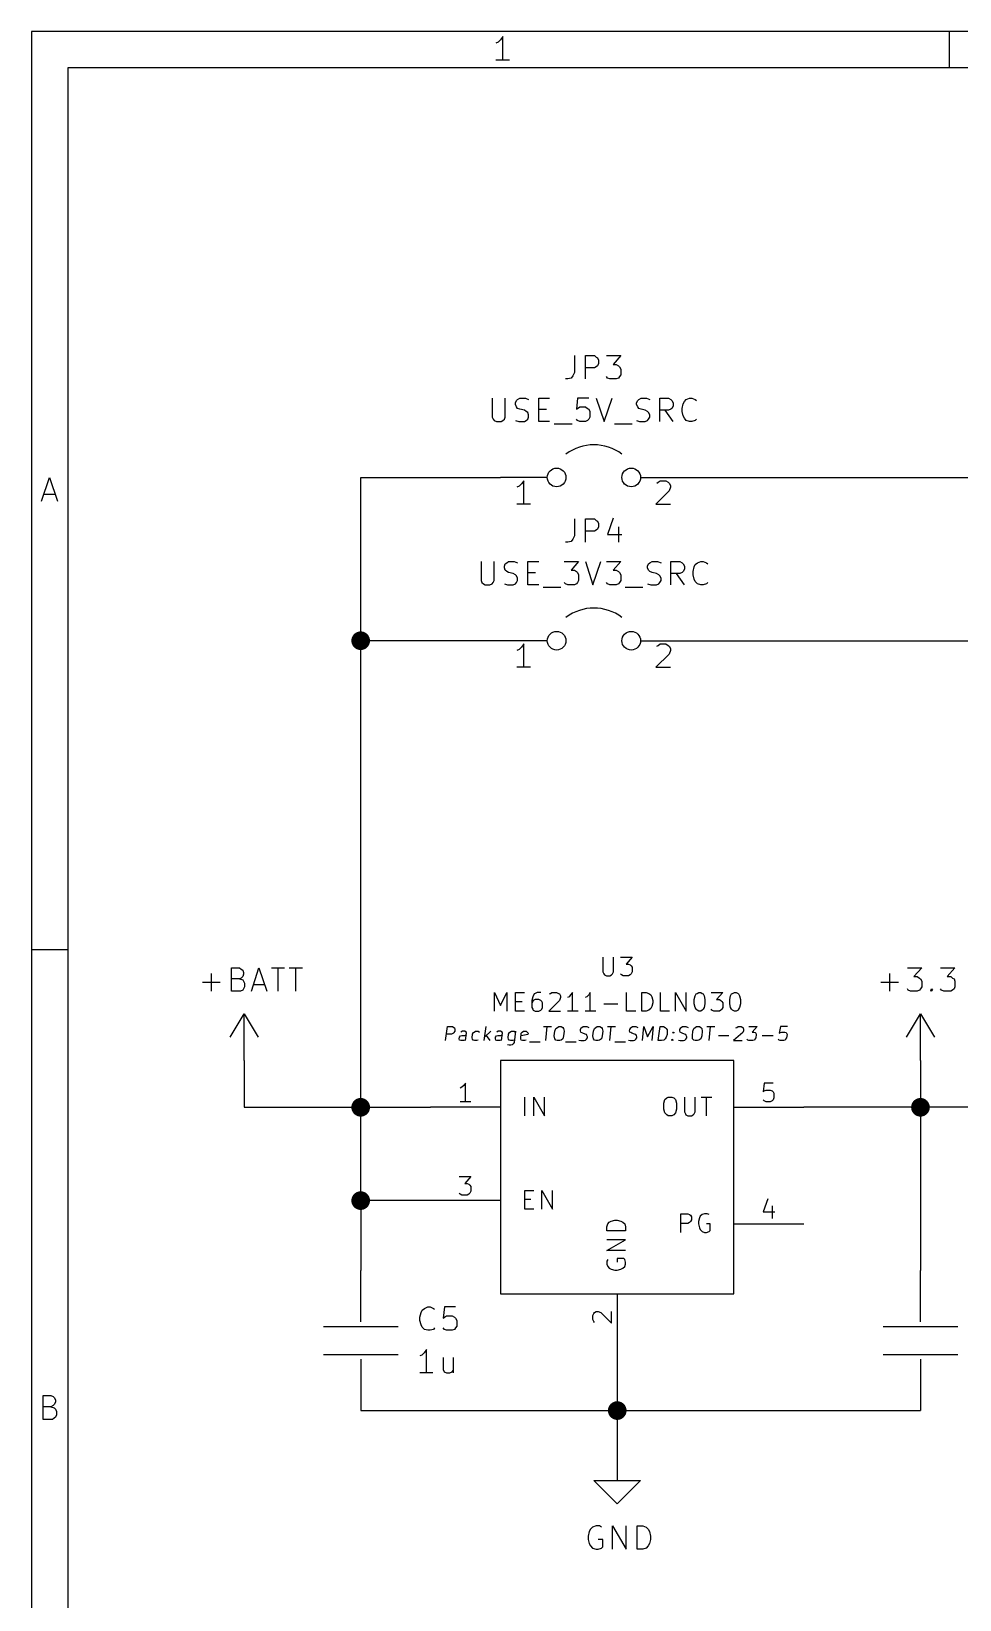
# Model space of a CAD drawing. Extents: x 10 to 287, y -200 to -10.
# Drawn here: x 10 to 60.6, y -95.4 to -10 of the extents above; entities that cross this region are included whole.
import ezdxf

# ---------------------------------------------------------------- set-up
doc = ezdxf.new("R2010")
doc.units = 0
doc.header["$MEASUREMENT"] = 0
for name, color, linetype in [('CYAN2', 4, 'CONTINUOUS'), ('GREEN2', 3, 'CONTINUOUS'), ('LYELLOW', 51, 'CONTINUOUS'), ('MAGENTA2', 6, 'CONTINUOUS'), ('RED2', 1, 'CONTINUOUS')]:
    doc.layers.add(name, color=color, linetype=linetype)

msp = doc.modelspace()

# ---------------------------------------------------------------- linework, layer by layer
at = {"layer": 'CYAN2', "linetype": 'CONTINUOUS'}
for p, q in [((39.5732, -27.6606), (39.5732, -28.575)), ((40.1828, -28.9306), (40.1828, -27.6606)), ((40.1828, -27.6606), (40.6654, -27.6606)), ((40.6654, -27.6606), (40.767, -27.7368)), ((40.767, -27.7368), (40.8432, -27.7876)), ((40.8432, -27.7876), (40.894, -27.9146)), ((40.894, -28.0924), (40.8432, -28.2194)), ((40.894, -27.9146), (40.894, -28.0924)), ((41.3258, -27.6606), (42.1132, -27.6606)), ((42.1132, -27.6606), (41.6814, -28.1432)), ((41.6814, -28.1432), (41.8592, -28.1432)), ((41.8592, -28.1432), (41.9862, -28.2194)), ((39.2176, -28.9306), (39.0906, -28.9306)), ((39.3954, -28.8798), (39.2176, -28.9306)), ((39.497, -28.7528), (39.3954, -28.8798)), ((39.5732, -28.575), (39.497, -28.7528)), ((40.6654, -28.321), (40.1828, -28.321)), ((40.767, -28.2702), (40.6654, -28.321)), ((40.8432, -28.2194), (40.767, -28.2702)), ((41.3766, -28.8798), (41.3258, -28.8036)), ((41.5036, -28.9306), (41.3766, -28.8798)), ((41.8592, -28.9306), (41.5036, -28.9306)), ((41.9862, -28.8798), (41.8592, -28.9306)), ((41.9862, -28.2194), (42.037, -28.2702)), ((42.037, -28.8036), (41.9862, -28.8798)), ((42.037, -28.2702), (42.1132, -28.3972)), ((42.1132, -28.702), (42.037, -28.8036)), ((42.1132, -28.3972), (42.1132, -28.702)), ((35.1028, -29.972), (35.1028, -31.0134)), ((35.814, -31.0134), (35.814, -29.972)), ((36.3728, -30.226), (36.4236, -30.099)), ((36.3728, -30.3276), (36.3728, -30.226)), ((36.4236, -30.4546), (36.3728, -30.3276)), ((36.4236, -30.099), (36.4744, -30.0482)), ((36.4744, -30.5308), (36.4236, -30.4546)), ((36.4744, -30.0482), (36.6014, -29.972)), ((36.6014, -30.5816), (36.4744, -30.5308)), ((36.6014, -29.972), (36.9062, -29.972)), ((36.8554, -30.6324), (36.6014, -30.5816)), ((36.957, -30.7086), (36.8554, -30.6324)), ((36.9062, -29.972), (37.084, -30.0482)), ((37.0332, -30.7594), (36.957, -30.7086)), ((37.6428, -31.242), (37.6428, -29.972)), ((37.6428, -29.972), (38.227, -29.972)), ((37.6428, -30.5816), (38.0492, -30.5816)), ((39.751, -29.972), (39.7002, -30.5816)), ((39.7002, -30.5816), (39.751, -30.5308)), ((40.3606, -29.972), (39.751, -29.972)), ((39.751, -30.5308), (39.878, -30.4546)), ((39.878, -30.4546), (40.1828, -30.4546)), ((40.1828, -30.4546), (40.2844, -30.5308)), ((40.2844, -30.5308), (40.3606, -30.5816)), ((40.3606, -30.5816), (40.4114, -30.7086)), ((40.4114, -30.7086), (40.4114, -31.0134)), ((40.767, -29.972), (41.1988, -31.242)), ((41.1988, -31.242), (41.6306, -29.972)), ((42.9514, -30.226), (43.0276, -30.099)), ((42.9514, -30.3276), (42.9514, -30.226)), ((43.0276, -30.4546), (42.9514, -30.3276)), ((43.0276, -30.099), (43.0784, -30.0482)), ((43.0784, -30.5308), (43.0276, -30.4546)), ((43.0784, -30.0482), (43.2054, -29.972)), ((43.2054, -30.5816), (43.0784, -30.5308)), ((43.2054, -29.972), (43.5102, -29.972)), ((43.434, -30.6324), (43.2054, -30.5816)), ((43.561, -30.7086), (43.434, -30.6324)), ((43.5102, -29.972), (43.688, -30.0482)), ((43.6118, -30.7594), (43.561, -30.7086)), ((44.2214, -31.242), (44.2214, -29.972)), ((44.2214, -29.972), (44.704, -29.972)), ((44.704, -30.6324), (44.2214, -30.6324)), ((44.958, -31.242), (44.5262, -30.6324)), ((44.704, -29.972), (44.831, -30.0482)), ((44.831, -30.5816), (44.704, -30.6324)), ((44.831, -30.0482), (44.8818, -30.099)), ((44.8818, -30.5308), (44.831, -30.5816)), ((44.8818, -30.099), (44.958, -30.226)), ((44.958, -30.4038), (44.8818, -30.5308)), ((44.958, -30.226), (44.958, -30.4038)), ((45.4406, -30.5308), (45.4914, -30.2768)), ((45.4406, -30.7086), (45.4406, -30.5308)), ((45.4914, -30.9372), (45.4406, -30.7086)), ((45.4914, -30.2768), (45.5676, -30.1498)), ((45.5676, -30.1498), (45.6692, -30.0482)), ((45.6692, -30.0482), (45.847, -29.972)), ((45.847, -29.972), (45.974, -29.972)), ((45.974, -29.972), (46.1518, -30.0482)), ((46.1518, -30.0482), (46.228, -30.099)), ((35.1028, -31.0134), (35.1536, -31.115)), ((35.1536, -31.115), (35.2044, -31.1912)), ((35.2044, -31.1912), (35.3314, -31.242)), ((35.3314, -31.242), (35.5854, -31.242)), ((35.5854, -31.242), (35.687, -31.1912)), ((35.687, -31.1912), (35.7632, -31.115)), ((35.7632, -31.115), (35.814, -31.0134)), ((36.3728, -31.1912), (36.5506, -31.242)), ((36.5506, -31.242), (36.8554, -31.242)), ((36.8554, -31.242), (36.957, -31.1912)), ((36.957, -31.1912), (37.0332, -31.115)), ((37.084, -30.8864), (37.0332, -30.7594)), ((37.0332, -31.115), (37.084, -31.0134)), ((37.084, -31.0134), (37.084, -30.8864)), ((38.227, -31.242), (37.6428, -31.242)), ((38.481, -31.369), (39.4462, -31.369)), ((39.751, -31.1912), (39.7002, -31.115)), ((39.878, -31.242), (39.751, -31.1912)), ((40.1828, -31.242), (39.878, -31.242)), ((40.2844, -31.1912), (40.1828, -31.242)), ((40.3606, -31.115), (40.2844, -31.1912)), ((40.4114, -31.0134), (40.3606, -31.115)), ((41.7576, -31.369), (42.7228, -31.369)), ((42.9514, -31.1912), (43.1292, -31.242)), ((43.1292, -31.242), (43.434, -31.242)), ((43.434, -31.242), (43.561, -31.1912)), ((43.561, -31.1912), (43.6118, -31.115)), ((43.688, -30.8864), (43.6118, -30.7594)), ((43.6118, -31.115), (43.688, -31.0134)), ((43.688, -31.0134), (43.688, -30.8864)), ((45.5676, -31.0642), (45.4914, -30.9372)), ((45.6692, -31.1912), (45.5676, -31.0642)), ((45.847, -31.242), (45.6692, -31.1912)), ((45.974, -31.242), (45.847, -31.242)), ((46.1518, -31.1912), (45.974, -31.242)), ((46.228, -31.115), (46.1518, -31.1912)), ((39.5732, -36.5506), (39.5732, -37.465)), ((40.1828, -37.8206), (40.1828, -36.5506)), ((40.1828, -36.5506), (40.6654, -36.5506)), ((40.6654, -36.5506), (40.767, -36.6268)), ((40.767, -36.6268), (40.8432, -36.6776)), ((40.8432, -36.6776), (40.894, -36.8046)), ((41.6814, -36.4998), (41.3766, -37.3888)), ((39.5732, -37.465), (39.497, -37.6428)), ((40.6654, -37.211), (40.1828, -37.211)), ((40.767, -37.1602), (40.6654, -37.211)), ((40.8432, -37.1094), (40.767, -37.1602)), ((40.894, -36.9824), (40.8432, -37.1094)), ((40.894, -36.8046), (40.894, -36.9824)), ((41.3766, -37.3888), (42.164, -37.3888)), ((41.9862, -36.9824), (41.9862, -37.8206)), ((39.2176, -37.8206), (39.0906, -37.8206)), ((39.3954, -37.7698), (39.2176, -37.8206)), ((39.497, -37.6428), (39.3954, -37.7698)), ((34.4932, -38.862), (34.4932, -39.9034)), ((35.2044, -39.9034), (35.2044, -38.862)), ((35.7632, -39.116), (35.814, -38.989)), ((35.7632, -39.2176), (35.7632, -39.116)), ((35.814, -39.3446), (35.7632, -39.2176)), ((35.814, -38.989), (35.8902, -38.9382)), ((35.8902, -38.9382), (35.9918, -38.862)), ((35.9918, -38.862), (36.2966, -38.862)), ((36.2966, -38.862), (36.4744, -38.9382)), ((37.0332, -40.132), (37.0332, -38.862)), ((37.0332, -38.862), (37.6428, -38.862)), ((39.0144, -38.862), (39.8018, -38.862)), ((39.8018, -38.862), (39.3954, -39.3446)), ((40.1828, -38.862), (40.5892, -40.132)), ((40.5892, -40.132), (41.021, -38.862)), ((41.3258, -38.862), (42.1132, -38.862)), ((42.1132, -38.862), (41.6814, -39.3446)), ((43.561, -39.116), (43.6118, -38.989)), ((43.561, -39.2176), (43.561, -39.116)), ((43.6118, -39.3446), (43.561, -39.2176)), ((43.6118, -38.989), (43.688, -38.9382)), ((43.688, -38.9382), (43.815, -38.862)), ((43.815, -38.862), (44.0944, -38.862)), ((44.0944, -38.862), (44.2976, -38.9382)), ((44.831, -40.132), (44.831, -38.862)), ((44.831, -38.862), (45.3136, -38.862)), ((45.3136, -38.862), (45.4406, -38.9382)), ((45.4406, -38.9382), (45.4914, -38.989)), ((45.4914, -38.989), (45.5676, -39.116)), ((45.5676, -39.116), (45.5676, -39.2938)), ((46.0502, -39.4208), (46.101, -39.1668)), ((46.101, -39.1668), (46.1518, -39.0398)), ((46.1518, -39.0398), (46.2788, -38.9382)), ((46.2788, -38.9382), (46.4566, -38.862)), ((46.4566, -38.862), (46.5836, -38.862)), ((46.5836, -38.862), (46.7614, -38.9382)), ((46.7614, -38.9382), (46.8376, -38.989)), ((34.4932, -39.9034), (34.544, -40.005)), ((34.544, -40.005), (34.6202, -40.0812)), ((34.6202, -40.0812), (34.7218, -40.132)), ((34.9758, -40.132), (35.1028, -40.0812)), ((35.1028, -40.0812), (35.1536, -40.005)), ((35.1536, -40.005), (35.2044, -39.9034)), ((35.7632, -40.0812), (35.941, -40.132)), ((35.8902, -39.4208), (35.814, -39.3446)), ((35.9918, -39.4716), (35.8902, -39.4208)), ((36.2458, -39.5224), (35.9918, -39.4716)), ((36.3728, -39.5986), (36.2458, -39.5224)), ((36.2458, -40.132), (36.3728, -40.0812)), ((36.4236, -39.6494), (36.3728, -39.5986)), ((36.3728, -40.0812), (36.4236, -40.005)), ((36.4744, -39.7764), (36.4236, -39.6494)), ((36.4236, -40.005), (36.4744, -39.9034)), ((36.4744, -39.9034), (36.4744, -39.7764)), ((37.0332, -39.4716), (37.465, -39.4716)), ((39.0906, -40.0812), (39.0144, -40.005)), ((39.2176, -40.132), (39.0906, -40.0812)), ((39.3954, -39.3446), (39.5732, -39.3446)), ((39.5732, -39.3446), (39.7002, -39.4208)), ((39.7002, -40.0812), (39.5732, -40.132)), ((39.7002, -39.4208), (39.751, -39.4716)), ((39.751, -40.005), (39.7002, -40.0812)), ((39.751, -39.4716), (39.8018, -39.5986)), ((39.8018, -39.9034), (39.751, -40.005)), ((39.8018, -39.5986), (39.8018, -39.9034)), ((41.3766, -40.0812), (41.3258, -40.005)), ((41.5036, -40.132), (41.3766, -40.0812)), ((41.6814, -39.3446), (41.8592, -39.3446)), ((41.8592, -39.3446), (41.9862, -39.4208)), ((41.9862, -40.0812), (41.8592, -40.132)), ((41.9862, -39.4208), (42.037, -39.4716)), ((42.037, -40.005), (41.9862, -40.0812)), ((42.037, -39.4716), (42.1132, -39.5986)), ((42.1132, -39.9034), (42.037, -40.005)), ((42.1132, -39.5986), (42.1132, -39.9034)), ((43.561, -40.0812), (43.7388, -40.132)), ((43.688, -39.4208), (43.6118, -39.3446)), ((43.815, -39.4716), (43.688, -39.4208)), ((44.0436, -39.5224), (43.815, -39.4716)), ((44.1706, -39.5986), (44.0436, -39.5224)), ((44.0436, -40.132), (44.1706, -40.0812)), ((44.2214, -39.6494), (44.1706, -39.5986)), ((44.1706, -40.0812), (44.2214, -40.005)), ((44.2976, -39.7764), (44.2214, -39.6494)), ((44.2214, -40.005), (44.2976, -39.9034)), ((44.2976, -39.9034), (44.2976, -39.7764)), ((45.3136, -39.5224), (44.831, -39.5224)), ((45.5676, -40.132), (45.1358, -39.5224)), ((45.4406, -39.4716), (45.3136, -39.5224)), ((45.4914, -39.4208), (45.4406, -39.4716)), ((45.5676, -39.2938), (45.4914, -39.4208)), ((46.0502, -39.5986), (46.0502, -39.4208)), ((46.101, -39.8272), (46.0502, -39.5986)), ((46.1518, -39.9542), (46.101, -39.8272)), ((46.2788, -40.0812), (46.1518, -39.9542)), ((46.4566, -40.132), (46.2788, -40.0812)), ((46.7614, -40.0812), (46.5836, -40.132)), ((46.8376, -40.005), (46.7614, -40.0812)), ((34.7218, -40.132), (34.9758, -40.132)), ((35.941, -40.132), (36.2458, -40.132)), ((37.6428, -40.132), (37.0332, -40.132)), ((37.8714, -40.259), (38.8366, -40.259)), ((39.5732, -40.132), (39.2176, -40.132)), ((41.8592, -40.132), (41.5036, -40.132)), ((42.3418, -40.259), (43.307, -40.259)), ((43.7388, -40.132), (44.0436, -40.132)), ((46.5836, -40.132), (46.4566, -40.132)), ((41.1226, -60.4012), (41.1226, -61.214)), ((41.7068, -61.214), (41.7068, -60.4012)), ((42.0878, -60.4012), (42.7228, -60.4012)), ((42.7228, -60.4012), (42.3926, -60.7822)), ((19.812, -62.2554), (19.812, -61.2902)), ((20.9042, -62.2554), (20.9042, -60.9854)), ((20.9042, -60.9854), (21.336, -60.9854)), ((21.336, -60.9854), (21.4376, -61.0616)), ((21.4376, -61.0616), (21.5138, -61.1124)), ((21.5138, -61.468), (21.4376, -61.5442)), ((21.5138, -61.1124), (21.5646, -61.2394)), ((21.5646, -61.341), (21.5138, -61.468)), ((21.5646, -61.2394), (21.5646, -61.341)), ((21.9964, -62.2554), (22.4028, -60.9854)), ((22.4028, -60.9854), (22.8346, -62.2554)), ((23.0886, -60.9854), (23.7998, -60.9854)), ((23.4442, -62.2554), (23.4442, -60.9854)), ((24.0538, -60.9854), (24.765, -60.9854)), ((24.4094, -62.2554), (24.4094, -60.9854)), ((41.1226, -61.214), (41.1734, -61.3156)), ((41.1734, -61.3156), (41.2242, -61.3664)), ((41.2242, -61.3664), (41.3258, -61.4172)), ((41.3258, -61.4172), (41.5036, -61.4172)), ((41.5036, -61.4172), (41.6052, -61.3664)), ((41.6052, -61.3664), (41.656, -61.3156)), ((41.656, -61.3156), (41.7068, -61.214)), ((42.1386, -61.3664), (42.0878, -61.3156)), ((42.2402, -61.4172), (42.1386, -61.3664)), ((42.5196, -61.4172), (42.2402, -61.4172)), ((42.3926, -60.7822), (42.5196, -60.7822)), ((42.5196, -60.7822), (42.6212, -60.833)), ((42.6212, -61.3664), (42.5196, -61.4172)), ((42.6212, -60.833), (42.672, -60.8838)), ((42.672, -61.3156), (42.6212, -61.3664)), ((42.672, -60.8838), (42.7228, -60.96)), ((42.7228, -61.214), (42.672, -61.3156)), ((42.7228, -60.96), (42.7228, -61.214)), ((56.7436, -62.2554), (56.7436, -61.2902)), ((57.7088, -60.9854), (58.4962, -60.9854)), ((58.4962, -60.9854), (58.0644, -61.468)), ((58.0644, -61.468), (58.2422, -61.468)), ((58.2422, -61.468), (58.3692, -61.5442)), ((59.5122, -60.9854), (60.2996, -60.9854)), ((60.2996, -60.9854), (59.8678, -61.468)), ((59.8678, -61.468), (60.071, -61.468)), ((60.071, -61.468), (60.1726, -61.5442)), ((19.3294, -61.7728), (20.2946, -61.7728)), ((21.336, -61.595), (20.9042, -61.595)), ((21.3868, -62.2554), (20.9042, -62.2554)), ((21.4376, -61.5442), (21.336, -61.595)), ((21.336, -61.595), (21.5138, -61.6458)), ((21.5138, -62.2046), (21.3868, -62.2554)), ((21.5138, -61.6458), (21.5646, -61.722)), ((21.5646, -62.1284), (21.5138, -62.2046)), ((21.5646, -61.722), (21.6154, -61.8236)), ((21.6154, -62.0268), (21.5646, -62.1284)), ((21.6154, -61.8236), (21.6154, -62.0268)), ((22.098, -61.8998), (22.7076, -61.8998)), ((56.261, -61.7728), (57.2262, -61.7728)), ((57.7596, -62.2046), (57.7088, -62.1284)), ((57.8866, -62.2554), (57.7596, -62.2046)), ((58.2422, -62.2554), (57.8866, -62.2554)), ((58.3692, -62.2046), (58.2422, -62.2554)), ((58.3692, -61.5442), (58.42, -61.595)), ((58.42, -62.1284), (58.3692, -62.2046)), ((58.42, -61.595), (58.4962, -61.722)), ((58.4962, -62.0268), (58.42, -62.1284)), ((58.4962, -61.722), (58.4962, -62.0268)), ((58.9788, -62.2046), (59.0296, -62.1284)), ((59.0296, -62.2554), (58.9788, -62.2046)), ((59.0296, -62.1284), (59.0804, -62.2046)), ((59.0296, -62.1284), (59.0296, -62.2554)), ((59.0804, -62.2046), (59.0296, -62.2554)), ((59.563, -62.2046), (59.5122, -62.1284)), ((59.69, -62.2554), (59.563, -62.2046)), ((60.071, -62.2554), (59.69, -62.2554)), ((60.1726, -62.2046), (60.071, -62.2554)), ((60.1726, -61.5442), (60.2488, -61.595)), ((60.2488, -62.1284), (60.1726, -62.2046)), ((60.2488, -61.595), (60.2996, -61.722)), ((60.2996, -62.0268), (60.2488, -62.1284)), ((60.2996, -61.722), (60.2996, -62.0268)), ((35.2298, -63.3476), (35.2298, -62.3316)), ((35.2298, -62.3316), (35.56, -63.0428)), ((35.56, -63.0428), (35.8902, -62.3316)), ((35.8902, -62.3316), (35.8902, -63.3476)), ((36.3728, -63.3476), (36.3728, -62.3316)), ((36.3728, -62.3316), (36.8554, -62.3316)), ((36.3728, -62.8142), (36.7284, -62.8142)), ((37.3126, -62.5602), (37.2618, -62.7634)), ((37.2618, -62.7634), (37.2618, -63.1444)), ((37.3126, -62.8142), (37.2618, -62.8904)), ((37.2618, -63.1444), (37.3126, -63.246)), ((37.3888, -62.4078), (37.3126, -62.5602)), ((37.338, -62.7634), (37.3126, -62.8142)), ((37.4396, -62.7126), (37.338, -62.7634)), ((37.4396, -62.3824), (37.3888, -62.4078)), ((37.5412, -62.3316), (37.4396, -62.3824)), ((37.6428, -62.7126), (37.4396, -62.7126)), ((37.7444, -62.3316), (37.5412, -62.3316)), ((37.7444, -62.7634), (37.6428, -62.7126)), ((37.7952, -62.8142), (37.7444, -62.7634)), ((37.846, -62.8904), (37.7952, -62.8142)), ((37.7952, -63.246), (37.846, -63.1444)), ((37.846, -63.1444), (37.846, -62.8904)), ((38.7604, -62.7634), (38.1762, -63.3476)), ((38.227, -62.4078), (38.2778, -62.3824)), ((38.2778, -62.3824), (38.354, -62.3316)), ((38.354, -62.3316), (38.608, -62.3316)), ((38.608, -62.3316), (38.7096, -62.3824)), ((38.7096, -62.3824), (38.7604, -62.4078)), ((38.7604, -62.4078), (38.8112, -62.5094)), ((38.8112, -62.611), (38.7604, -62.7634)), ((38.8112, -62.5094), (38.8112, -62.611)), ((39.2938, -62.5602), (39.1922, -62.611)), ((39.37, -62.4586), (39.2938, -62.5602)), ((39.4716, -62.3316), (39.37, -62.4586)), ((39.4716, -63.3476), (39.4716, -62.3316)), ((40.259, -62.5602), (40.1574, -62.611)), ((40.3606, -62.4586), (40.259, -62.5602)), ((40.4368, -62.3316), (40.3606, -62.4586)), ((40.4368, -63.3476), (40.4368, -62.3316)), ((41.1734, -62.9412), (41.9354, -62.9412)), ((42.418, -63.3476), (42.418, -62.3316)), ((43.2562, -63.3476), (43.2562, -62.3316)), ((43.2562, -62.3316), (43.4848, -62.3316)), ((43.4848, -62.3316), (43.6372, -62.3824)), ((43.6372, -62.3824), (43.7388, -62.4586)), ((43.7388, -62.4586), (43.7896, -62.5602)), ((43.7896, -63.0936), (43.7388, -63.1952)), ((43.7896, -62.5602), (43.8404, -62.7634)), ((43.8404, -62.8904), (43.7896, -63.0936)), ((43.8404, -62.7634), (43.8404, -62.8904)), ((44.2722, -63.3476), (44.2722, -62.3316)), ((45.085, -63.3476), (45.085, -62.3316)), ((45.085, -62.3316), (45.6692, -63.3476)), ((45.6692, -63.3476), (45.6692, -62.3316)), ((46.101, -62.7126), (46.1518, -62.5094)), ((46.101, -62.9412), (46.101, -62.7126)), ((46.1518, -63.1444), (46.101, -62.9412)), ((46.1518, -62.5094), (46.2026, -62.4078)), ((46.2026, -63.246), (46.1518, -63.1444)), ((46.2026, -62.4078), (46.2534, -62.3824)), ((46.2534, -62.3824), (46.355, -62.3316)), ((46.355, -62.3316), (46.4566, -62.3316)), ((46.4566, -62.3316), (46.5328, -62.3824)), ((46.5328, -62.3824), (46.5836, -62.4078)), ((46.5836, -62.4078), (46.6344, -62.5094)), ((46.6344, -63.1444), (46.5836, -63.246)), ((46.6344, -62.5094), (46.6852, -62.7126)), ((46.6852, -62.9412), (46.6344, -63.1444)), ((46.6852, -62.7126), (46.6852, -62.9412)), ((47.0154, -62.3316), (47.6504, -62.3316)), ((47.6504, -62.3316), (47.3202, -62.7126)), ((47.3202, -62.7126), (47.4726, -62.7126)), ((47.4726, -62.7126), (47.5488, -62.7634)), ((47.5488, -62.7634), (47.5996, -62.8142)), ((47.5996, -62.8142), (47.6504, -62.8904)), ((47.6504, -63.1444), (47.5996, -63.246)), ((47.6504, -62.8904), (47.6504, -63.1444)), ((48.0314, -62.7126), (48.0822, -62.5094)), ((48.0314, -62.9412), (48.0314, -62.7126)), ((48.0822, -63.1444), (48.0314, -62.9412)), ((48.0822, -62.5094), (48.133, -62.4078)), ((48.133, -63.246), (48.0822, -63.1444)), ((48.133, -62.4078), (48.1838, -62.3824)), ((48.1838, -62.3824), (48.2854, -62.3316)), ((48.2854, -62.3316), (48.387, -62.3316)), ((48.387, -62.3316), (48.4886, -62.3824)), ((48.4886, -62.3824), (48.514, -62.4078)), ((48.514, -62.4078), (48.5648, -62.5094)), ((48.5648, -63.1444), (48.514, -63.246)), ((48.5648, -62.5094), (48.6156, -62.7126)), ((48.6156, -62.9412), (48.5648, -63.1444)), ((48.6156, -62.7126), (48.6156, -62.9412)), ((36.8554, -63.3476), (36.3728, -63.3476)), ((37.3126, -63.246), (37.338, -63.2968)), ((37.338, -63.2968), (37.4396, -63.3476)), ((37.4396, -63.3476), (37.6428, -63.3476)), ((37.6428, -63.3476), (37.7444, -63.2968)), ((37.7444, -63.2968), (37.7952, -63.246)), ((38.1762, -63.3476), (38.8112, -63.3476)), ((39.7764, -63.3476), (39.1922, -63.3476)), ((40.7416, -63.3476), (40.1574, -63.3476)), ((42.926, -63.3476), (42.418, -63.3476)), ((43.4848, -63.3476), (43.2562, -63.3476)), ((43.6372, -63.2968), (43.4848, -63.3476)), ((43.7388, -63.1952), (43.6372, -63.2968)), ((44.7548, -63.3476), (44.2722, -63.3476)), ((46.2534, -63.2968), (46.2026, -63.246)), ((46.355, -63.3476), (46.2534, -63.2968)), ((46.4566, -63.3476), (46.355, -63.3476)), ((46.5328, -63.2968), (46.4566, -63.3476)), ((46.5836, -63.246), (46.5328, -63.2968)), ((47.0662, -63.2968), (47.0154, -63.246)), ((47.1678, -63.3476), (47.0662, -63.2968)), ((47.4726, -63.3476), (47.1678, -63.3476)), ((47.5488, -63.2968), (47.4726, -63.3476)), ((47.5996, -63.246), (47.5488, -63.2968)), ((48.1838, -63.2968), (48.133, -63.246)), ((48.2854, -63.3476), (48.1838, -63.2968)), ((48.387, -63.3476), (48.2854, -63.3476)), ((48.4886, -63.2968), (48.387, -63.3476)), ((48.514, -63.246), (48.4886, -63.2968)), ((36.8808, -69.0372), (36.8808, -68.0212)), ((37.3634, -69.0372), (37.3634, -68.0212)), ((37.3634, -68.0212), (37.9476, -69.0372)), ((37.9476, -69.0372), (37.9476, -68.0212)), ((44.45, -68.3514), (44.5008, -68.1482)), ((44.5008, -68.1482), (44.6024, -68.072)), ((44.6024, -68.072), (44.6786, -68.0212)), ((44.6786, -68.0212), (44.8818, -68.0212)), ((44.8818, -68.0212), (44.9834, -68.072)), ((44.9834, -68.072), (45.085, -68.1482)), ((45.085, -68.1482), (45.1358, -68.3514)), ((45.5676, -68.0212), (45.5676, -68.834)), ((46.1518, -68.834), (46.1518, -68.0212)), ((46.482, -68.0212), (47.0662, -68.0212)), ((46.7614, -69.0372), (46.7614, -68.0212)), ((44.45, -68.6816), (44.45, -68.3514)), ((44.5008, -68.8848), (44.45, -68.6816)), ((44.6024, -68.9864), (44.5008, -68.8848)), ((44.6786, -69.0372), (44.6024, -68.9864)), ((44.8818, -69.0372), (44.6786, -69.0372)), ((44.9834, -68.9864), (44.8818, -69.0372)), ((45.085, -68.8848), (44.9834, -68.9864)), ((45.1358, -68.6816), (45.085, -68.8848)), ((45.1358, -68.3514), (45.1358, -68.6816)), ((45.5676, -68.834), (45.6184, -68.9356)), ((45.6184, -68.9356), (45.6438, -68.9864)), ((45.6438, -68.9864), (45.7454, -69.0372)), ((45.7454, -69.0372), (45.9486, -69.0372)), ((45.9486, -69.0372), (46.0502, -68.9864)), ((46.0502, -68.9864), (46.101, -68.9356)), ((46.101, -68.9356), (46.1518, -68.834)), ((36.8808, -74.1172), (36.8808, -73.1012)), ((36.8808, -73.1012), (37.3634, -73.1012)), ((37.7952, -74.1172), (37.7952, -73.1012)), ((37.7952, -73.1012), (38.3794, -74.1172)), ((38.3794, -74.1172), (38.3794, -73.1012)), ((36.8808, -73.5838), (37.211, -73.5838)), ((37.3634, -74.1172), (36.8808, -74.1172)), ((41.3512, -75.0824), (41.402, -74.93)), ((41.3512, -75.311), (41.3512, -75.0824)), ((41.402, -74.93), (41.4782, -74.8284)), ((41.4782, -74.8284), (41.5798, -74.7776)), ((41.5798, -74.7776), (41.783, -74.7268)), ((41.783, -74.7268), (41.91, -74.7268)), ((41.91, -74.7268), (42.1132, -74.7776)), ((42.1132, -74.7776), (42.2148, -74.8284)), ((42.2148, -74.8284), (42.3164, -74.93)), ((42.3164, -74.93), (42.3672, -75.0824)), ((42.3672, -75.0824), (42.3672, -75.311)), ((45.3644, -75.3872), (45.3644, -74.3712)), ((45.3644, -74.3712), (45.7454, -74.3712)), ((45.7454, -74.9046), (45.3644, -74.9046)), ((45.7454, -74.3712), (45.847, -74.422)), ((45.847, -74.8538), (45.7454, -74.9046)), ((45.847, -74.422), (45.8978, -74.4474)), ((45.8978, -74.803), (45.847, -74.8538)), ((45.8978, -74.4474), (45.9486, -74.549)), ((45.9486, -74.7014), (45.8978, -74.803)), ((45.9486, -74.549), (45.9486, -74.7014)), ((46.3804, -74.5998), (46.3296, -74.803)), ((46.3296, -74.803), (46.3296, -74.93)), ((46.3296, -74.93), (46.3804, -75.1332)), ((46.4312, -74.4982), (46.3804, -74.5998)), ((46.5328, -74.422), (46.4312, -74.4982)), ((46.6598, -74.3712), (46.5328, -74.422)), ((46.8122, -74.3712), (46.6598, -74.3712)), ((46.9646, -74.93), (46.7614, -74.93)), ((46.9138, -74.422), (46.8122, -74.3712)), ((46.9646, -75.2856), (46.9646, -74.93)), ((42.3672, -75.311), (41.3512, -75.311)), ((41.3512, -76.3778), (42.3672, -75.7936)), ((42.3672, -75.7936), (41.3512, -75.7936)), ((46.3804, -75.1332), (46.4312, -75.2348)), ((46.4312, -75.2348), (46.5328, -75.3364)), ((46.5328, -75.3364), (46.6598, -75.3872)), ((46.6598, -75.3872), (46.7614, -75.3872)), ((46.7614, -75.3872), (46.9138, -75.3364)), ((46.9138, -75.3364), (46.9646, -75.2856)), ((42.3672, -76.3778), (41.3512, -76.3778)), ((42.2656, -76.8096), (41.91, -76.8096)), ((41.91, -76.8096), (41.91, -77.0128)), ((42.3164, -76.8604), (42.2656, -76.8096)), ((41.402, -76.8604), (41.3512, -76.962)), ((41.3512, -76.962), (41.3512, -77.1144)), ((41.3512, -77.1144), (41.402, -77.2414)), ((41.402, -77.2414), (41.4782, -77.343)), ((41.4782, -77.343), (41.5798, -77.3938)), ((41.5798, -77.3938), (41.783, -77.4446)), ((41.783, -77.4446), (41.91, -77.4446)), ((41.91, -77.4446), (42.1132, -77.3938)), ((42.1132, -77.3938), (42.2148, -77.343)), ((42.2148, -77.343), (42.3164, -77.2414)), ((42.3672, -77.0128), (42.3164, -76.8604)), ((42.3164, -77.2414), (42.3672, -77.1144)), ((42.3672, -77.1144), (42.3672, -77.0128)), ((31.1658, -80.01), (31.242, -79.756)), ((31.1658, -80.1878), (31.1658, -80.01)), ((31.242, -80.4164), (31.1658, -80.1878)), ((31.242, -79.756), (31.2928, -79.629)), ((31.2928, -79.629), (31.4198, -79.5274)), ((31.4198, -79.5274), (31.5976, -79.4512)), ((31.5976, -79.4512), (31.7246, -79.4512)), ((31.7246, -79.4512), (31.9024, -79.5274)), ((31.9024, -79.5274), (31.9532, -79.5782)), ((32.512, -79.4512), (32.4358, -80.0608)), ((32.4358, -80.0608), (32.512, -80.01)), ((33.0962, -79.4512), (32.512, -79.4512)), ((32.512, -80.01), (32.6136, -79.9338)), ((32.6136, -79.9338), (32.9184, -79.9338)), ((32.9184, -79.9338), (33.0454, -80.01)), ((33.0454, -80.01), (33.0962, -80.0608)), ((33.0962, -80.0608), (33.1724, -80.1878)), ((33.1724, -80.1878), (33.1724, -80.4926)), ((31.2928, -80.5434), (31.242, -80.4164)), ((31.4198, -80.6704), (31.2928, -80.5434)), ((31.5976, -80.7212), (31.4198, -80.6704)), ((31.7246, -80.7212), (31.5976, -80.7212)), ((31.9024, -80.6704), (31.7246, -80.7212)), ((31.9532, -80.5942), (31.9024, -80.6704)), ((32.512, -80.6704), (32.4358, -80.5942)), ((32.6136, -80.7212), (32.512, -80.6704)), ((32.9184, -80.7212), (32.6136, -80.7212)), ((33.0454, -80.6704), (32.9184, -80.7212)), ((33.0962, -80.5942), (33.0454, -80.6704)), ((33.1724, -80.4926), (33.0962, -80.5942)), ((31.3944, -81.9404), (31.2674, -82.0674)), ((31.5214, -81.7626), (31.3944, -81.9404)), ((31.5214, -83.0326), (31.5214, -81.7626)), ((31.2674, -82.0674), (31.1658, -82.1182)), ((32.4358, -82.1944), (32.4358, -82.8548)), ((32.9692, -82.1944), (32.9692, -83.0326)), ((31.877, -83.0326), (31.1658, -83.0326)), ((32.4358, -82.8548), (32.4866, -82.9818)), ((32.4866, -82.9818), (32.6136, -83.0326)), ((32.6136, -83.0326), (32.7914, -83.0326)), ((32.7914, -83.0326), (32.9184, -82.9818)), ((32.9184, -82.9818), (32.9692, -82.9056)), ((40.386, -91.6686), (40.3352, -91.9226)), ((40.3352, -91.9226), (40.3352, -92.1004)), ((40.3352, -92.1004), (40.386, -92.329)), ((40.4622, -91.5416), (40.386, -91.6686)), ((40.5638, -91.44), (40.4622, -91.5416)), ((40.767, -91.3638), (40.5638, -91.44)), ((40.9448, -91.3638), (40.767, -91.3638)), ((41.1226, -92.1004), (40.8686, -92.1004)), ((41.0464, -91.44), (40.9448, -91.3638)), ((41.1226, -92.5068), (41.1226, -92.1004)), ((41.656, -92.6338), (41.656, -91.3638)), ((41.656, -91.3638), (42.3926, -92.6338)), ((42.3926, -92.6338), (42.3926, -91.3638)), ((43.0022, -92.6338), (43.0022, -91.3638)), ((43.0022, -91.3638), (43.307, -91.3638)), ((43.307, -91.3638), (43.4848, -91.44)), ((43.4848, -91.44), (43.5864, -91.5416)), ((43.5864, -91.5416), (43.6626, -91.6686)), ((43.6626, -91.6686), (43.7134, -91.9226)), ((43.7134, -92.1004), (43.6626, -92.329)), ((43.7134, -91.9226), (43.7134, -92.1004)), ((40.386, -92.329), (40.4622, -92.456)), ((40.4622, -92.456), (40.5638, -92.583)), ((40.5638, -92.583), (40.767, -92.6338)), ((40.767, -92.6338), (40.8686, -92.6338)), ((40.8686, -92.6338), (41.0464, -92.583)), ((41.0464, -92.583), (41.1226, -92.5068)), ((43.307, -92.6338), (43.0022, -92.6338)), ((43.4848, -92.583), (43.307, -92.6338)), ((43.5864, -92.456), (43.4848, -92.583)), ((43.6626, -92.329), (43.5864, -92.456))]:
    msp.add_line(p, q, dxfattribs=at)
at = {"layer": 'GREEN2', "linetype": 'CONTINUOUS'}
for p, q in [((27.94, -34.29), (35.56, -34.29)), ((27.94, -43.18), (27.94, -34.29)), ((45.72, -34.29), (111.76, -34.29)), ((27.94, -68.58), (27.94, -43.18)), ((35.56, -43.18), (27.94, -43.18)), ((45.72, -43.18), (86.36, -43.18)), ((21.59, -66.04), (21.59, -68.58)), ((58.42, -66.04), (58.42, -68.58)), ((21.59, -68.58), (27.94, -68.58)), ((27.94, -73.66), (27.94, -68.58)), ((27.94, -68.58), (31.75, -68.58)), ((58.42, -68.58), (52.07, -68.58)), ((58.42, -68.58), (58.42, -77.47)), ((63.5, -68.58), (58.42, -68.58)), ((31.75, -73.66), (27.94, -73.66)), ((27.94, -73.66), (27.94, -77.47)), ((41.91, -81.28), (41.91, -85.09)), ((27.94, -85.09), (41.91, -85.09)), ((41.91, -85.09), (41.91, -87.63)), ((41.91, -85.09), (58.42, -85.09))]:
    msp.add_line(p, q, dxfattribs=at)
at = {"layer": 'GREEN2', "const_width": 0.508}
for points in [[(27.686, -43.18, 1), (28.194, -43.18, 1)], [(27.686, -68.58, 1), (28.194, -68.58, 1)], [(58.166, -68.58, 1), (58.674, -68.58, 1)], [(27.686, -73.66, 1), (28.194, -73.66, 1)], [(41.656, -85.09, 1), (42.164, -85.09, 1)]]:
    msp.add_lwpolyline(points, format="xyb", close=True, dxfattribs=at)
at = {"layer": 'LYELLOW', "linetype": 'CONTINUOUS'}
for p, q in [((35.56, -66.04), (35.56, -78.74)), ((48.26, -66.04), (35.56, -66.04)), ((48.26, -78.74), (48.26, -66.04)), ((35.56, -78.74), (48.26, -78.74))]:
    msp.add_line(p, q, dxfattribs=at)
at = {"layer": 'MAGENTA2', "linetype": 'CONTINUOUS'}
for p, q in [((32.5628, -64.9478), (32.6644, -64.1858)), ((32.893, -64.5922), (32.6136, -64.5922)), ((32.6644, -64.1858), (32.9438, -64.1858)), ((32.9946, -64.5414), (32.893, -64.5922)), ((32.9438, -64.1858), (33.02, -64.2366)), ((33.02, -64.516), (32.9946, -64.5414)), ((33.02, -64.2366), (33.0454, -64.262)), ((33.0708, -64.4398), (33.02, -64.516)), ((33.0454, -64.262), (33.0708, -64.3382)), ((33.0708, -64.3382), (33.0708, -64.4398)), ((33.2994, -64.8462), (33.3248, -64.77)), ((33.3248, -64.9224), (33.2994, -64.8462)), ((33.3248, -64.77), (33.3756, -64.6938)), ((33.3756, -64.6938), (33.4518, -64.6684)), ((33.4772, -64.4398), (33.401, -64.4906)), ((33.4518, -64.6684), (33.6296, -64.6684)), ((33.6042, -64.4398), (33.4772, -64.4398)), ((33.6804, -64.4906), (33.6042, -64.4398)), ((33.6296, -64.6684), (33.7058, -64.6176)), ((33.655, -64.9478), (33.7058, -64.5414)), ((33.7058, -64.5414), (33.6804, -64.4906)), ((34.0106, -64.7954), (34.036, -64.5922)), ((34.036, -64.8716), (34.0106, -64.7954)), ((34.036, -64.5922), (34.0868, -64.516)), ((34.0614, -64.9224), (34.036, -64.8716)), ((34.0868, -64.516), (34.1122, -64.4906)), ((34.1122, -64.4906), (34.1884, -64.4398)), ((34.1884, -64.4398), (34.3408, -64.4398)), ((34.3408, -64.4398), (34.417, -64.4906)), ((34.671, -64.9478), (34.7726, -64.1858)), ((35.0266, -64.4398), (34.6964, -64.7446)), ((34.7726, -64.6684), (34.9758, -64.9478)), ((35.2806, -64.77), (35.3314, -64.6938)), ((35.2806, -64.8462), (35.2806, -64.77)), ((35.306, -64.9224), (35.2806, -64.8462)), ((35.3314, -64.6938), (35.4076, -64.6684)), ((35.433, -64.4398), (35.3568, -64.4906)), ((35.4076, -64.6684), (35.5854, -64.6684)), ((35.56, -64.4398), (35.433, -64.4398)), ((35.6362, -64.4906), (35.56, -64.4398)), ((35.5854, -64.6684), (35.6616, -64.6176)), ((35.6108, -64.9478), (35.6616, -64.5414)), ((35.6616, -64.5414), (35.6362, -64.4906)), ((35.9664, -64.7954), (35.9918, -64.5922)), ((35.9918, -64.8716), (35.9664, -64.7954)), ((35.9918, -64.5922), (36.0426, -64.516)), ((36.0172, -64.9224), (35.9918, -64.8716)), ((36.0426, -64.516), (36.068, -64.4906)), ((36.068, -64.4906), (36.1442, -64.4398)), ((36.1442, -64.4398), (36.2966, -64.4398)), ((36.3728, -64.4398), (36.2966, -65.0494)), ((36.2966, -64.4398), (36.3728, -64.4906)), ((36.6522, -64.8462), (36.6776, -64.5414)), ((36.6776, -64.9224), (36.6522, -64.8462)), ((36.6776, -64.5414), (36.7284, -64.4906)), ((37.0332, -64.6176), (36.6776, -64.6938)), ((36.7284, -64.4906), (36.8046, -64.4398)), ((36.8046, -64.4398), (36.957, -64.4398)), ((36.957, -64.4398), (37.0078, -64.4906)), ((37.0078, -64.4906), (37.0586, -64.5414)), ((37.0586, -64.5414), (37.0332, -64.6176)), ((37.8968, -64.1858), (38.3286, -64.1858)), ((38.0238, -64.9478), (38.1, -64.1858)), ((38.481, -64.6938), (38.5064, -64.4398)), ((38.5064, -64.8462), (38.481, -64.6938)), ((38.5064, -64.4398), (38.5572, -64.2874)), ((38.5572, -64.9224), (38.5064, -64.8462)), ((38.5572, -64.2874), (38.6588, -64.2366)), ((38.6588, -64.2366), (38.735, -64.1858)), ((38.735, -64.1858), (38.862, -64.1858)), ((38.862, -64.1858), (38.9382, -64.2366)), ((38.9382, -64.8462), (38.862, -64.9224)), ((38.9382, -64.2366), (38.989, -64.2874)), ((38.989, -64.6938), (38.9382, -64.8462)), ((38.989, -64.2874), (39.0144, -64.4398)), ((39.0144, -64.4398), (38.989, -64.6938)), ((39.9034, -64.3382), (39.9542, -64.262)), ((39.9034, -64.4144), (39.9034, -64.3382)), ((39.9288, -64.4906), (39.9034, -64.4144)), ((39.9542, -64.516), (39.9288, -64.4906)), ((39.9542, -64.262), (39.9796, -64.2366)), ((40.0304, -64.5414), (39.9542, -64.516)), ((39.9796, -64.2366), (40.0558, -64.1858)), ((40.1574, -64.5922), (40.0304, -64.5414)), ((40.0558, -64.1858), (40.259, -64.1858)), ((40.2336, -64.6176), (40.1574, -64.5922)), ((40.1828, -64.9224), (40.2336, -64.8716)), ((40.259, -64.6684), (40.2336, -64.6176)), ((40.2336, -64.8716), (40.2844, -64.7954)), ((40.259, -64.1858), (40.3606, -64.2366)), ((40.2844, -64.7446), (40.259, -64.6684)), ((40.2844, -64.7954), (40.2844, -64.7446)), ((40.5892, -64.6938), (40.6146, -64.4398)), ((40.6146, -64.8462), (40.5892, -64.6938)), ((40.6146, -64.4398), (40.6654, -64.2874)), ((40.6654, -64.9224), (40.6146, -64.8462)), ((40.6654, -64.2874), (40.7416, -64.2366)), ((40.7416, -64.2366), (40.8178, -64.1858)), ((40.8178, -64.1858), (40.9702, -64.1858)), ((41.0464, -64.8462), (40.9448, -64.9224)), ((40.9702, -64.1858), (41.0464, -64.2366)), ((41.0464, -64.2366), (41.0972, -64.2874)), ((41.0972, -64.6938), (41.0464, -64.8462)), ((41.0972, -64.2874), (41.1226, -64.4398)), ((41.1226, -64.4398), (41.0972, -64.6938)), ((41.3766, -64.1858), (41.8084, -64.1858)), ((41.5036, -64.9478), (41.5798, -64.1858)), ((42.5704, -64.4144), (42.5958, -64.3382)), ((42.5958, -64.4906), (42.5704, -64.4144)), ((42.5958, -64.3382), (42.6466, -64.262)), ((42.6466, -64.516), (42.5958, -64.4906)), ((42.6466, -64.262), (42.672, -64.2366)), ((42.6974, -64.5414), (42.6466, -64.516)), ((42.672, -64.2366), (42.7482, -64.1858)), ((42.8498, -64.5922), (42.6974, -64.5414)), ((42.7482, -64.1858), (42.926, -64.1858)), ((42.926, -64.6176), (42.8498, -64.5922)), ((42.8752, -64.9224), (42.926, -64.8716)), ((42.926, -64.1858), (43.0276, -64.2366)), ((42.9514, -64.6684), (42.926, -64.6176)), ((42.926, -64.8716), (42.9768, -64.7954)), ((42.9768, -64.7446), (42.9514, -64.6684)), ((42.9768, -64.7954), (42.9768, -64.7446)), ((43.2816, -64.9478), (43.3578, -64.1858)), ((43.3578, -64.1858), (43.561, -64.7446)), ((43.561, -64.7446), (43.8658, -64.1858)), ((43.8658, -64.1858), (43.7896, -64.9478)), ((44.1452, -64.9478), (44.2468, -64.1858)), ((44.2468, -64.1858), (44.4246, -64.1858)), ((44.4246, -64.1858), (44.5262, -64.2366)), ((44.5262, -64.8462), (44.45, -64.9224)), ((44.5262, -64.2366), (44.577, -64.2874)), ((44.577, -64.77), (44.5262, -64.8462)), ((44.577, -64.2874), (44.6278, -64.3636)), ((44.6278, -64.6176), (44.577, -64.77)), ((44.6278, -64.3636), (44.6278, -64.516)), ((44.6278, -64.516), (44.6278, -64.6176)), ((44.8818, -64.9224), (44.9072, -64.8716)), ((44.9072, -64.8716), (44.958, -64.9224)), ((44.9072, -64.8716), (44.9072, -64.9478)), ((44.9326, -64.516), (44.958, -64.4906)), ((44.958, -64.5414), (44.9326, -64.516)), ((44.958, -64.4906), (45.0088, -64.516)), ((44.958, -64.4906), (44.958, -64.5414)), ((45.0088, -64.516), (44.958, -64.5414)), ((45.3136, -64.3382), (45.3644, -64.262)), ((45.3136, -64.4144), (45.3136, -64.3382)), ((45.339, -64.4906), (45.3136, -64.4144)), ((45.3644, -64.516), (45.339, -64.4906)), ((45.3644, -64.262), (45.3898, -64.2366)), ((45.4406, -64.5414), (45.3644, -64.516)), ((45.3898, -64.2366), (45.466, -64.1858)), ((45.5676, -64.5922), (45.4406, -64.5414)), ((45.466, -64.1858), (45.6438, -64.1858)), ((45.6438, -64.6176), (45.5676, -64.5922)), ((45.593, -64.9224), (45.6438, -64.8716)), ((45.6438, -64.1858), (45.7708, -64.2366)), ((45.6692, -64.6684), (45.6438, -64.6176)), ((45.6438, -64.8716), (45.6946, -64.7954)), ((45.6946, -64.7446), (45.6692, -64.6684)), ((45.6946, -64.7954), (45.6946, -64.7446)), ((45.9994, -64.6938), (46.0248, -64.4398)), ((45.9994, -64.8462), (45.9994, -64.6938)), ((46.0756, -64.9224), (45.9994, -64.8462)), ((46.0248, -64.4398), (46.0756, -64.2874)), ((46.0756, -64.2874), (46.1518, -64.2366)), ((46.1518, -64.2366), (46.228, -64.1858)), ((46.228, -64.1858), (46.3804, -64.1858)), ((46.4566, -64.8462), (46.355, -64.9224)), ((46.3804, -64.1858), (46.4566, -64.2366)), ((46.4566, -64.2366), (46.5074, -64.2874)), ((46.5074, -64.6938), (46.4566, -64.8462)), ((46.5074, -64.2874), (46.5328, -64.4398)), ((46.5328, -64.4398), (46.5074, -64.6938)), ((46.7868, -64.1858), (47.2186, -64.1858)), ((46.9138, -64.9478), (46.99, -64.1858)), ((47.4218, -64.6684), (47.9806, -64.6684)), ((48.7426, -64.516), (48.2346, -64.9478)), ((48.3616, -64.262), (48.4124, -64.2366)), ((48.4124, -64.2366), (48.4886, -64.1858)), ((48.4886, -64.1858), (48.6664, -64.1858)), ((48.6664, -64.1858), (48.7426, -64.2366)), ((48.7426, -64.2366), (48.768, -64.262)), ((48.7934, -64.4144), (48.7426, -64.516)), ((48.768, -64.262), (48.7934, -64.3382)), ((48.7934, -64.3382), (48.7934, -64.4144)), ((49.022, -64.9224), (48.9712, -64.8716)), ((49.0728, -64.1858), (49.53, -64.1858)), ((49.53, -64.1858), (49.2506, -64.4906)), ((49.2506, -64.4906), (49.3522, -64.4906)), ((49.3522, -64.4906), (49.4284, -64.516)), ((49.403, -64.8716), (49.3776, -64.9224)), ((49.4538, -64.7954), (49.403, -64.8716)), ((49.4284, -64.516), (49.4538, -64.5414)), ((49.4538, -64.5414), (49.4792, -64.6176)), ((49.4792, -64.6176), (49.4538, -64.7954)), ((49.8094, -64.6684), (50.3936, -64.6684)), ((50.7238, -64.9224), (50.673, -64.8716)), ((50.8, -64.1858), (50.7238, -64.5414)), ((50.7238, -64.5414), (50.7746, -64.516)), ((50.7746, -64.516), (50.8508, -64.4906)), ((51.181, -64.1858), (50.8, -64.1858)), ((50.8508, -64.4906), (51.0286, -64.4906)), ((51.0286, -64.4906), (51.1048, -64.516)), ((51.0794, -64.8716), (51.054, -64.9224)), ((51.1302, -64.7954), (51.0794, -64.8716)), ((51.1048, -64.516), (51.1302, -64.5414)), ((51.1302, -64.5414), (51.1556, -64.6176)), ((51.1556, -64.6176), (51.1302, -64.7954)), ((33.401, -64.9478), (33.3248, -64.9224)), ((33.5788, -64.9478), (33.401, -64.9478)), ((33.655, -64.9224), (33.5788, -64.9478)), ((34.1376, -64.9478), (34.0614, -64.9224)), ((34.2646, -64.9478), (34.1376, -64.9478)), ((34.3408, -64.9224), (34.2646, -64.9478)), ((35.3568, -64.9478), (35.306, -64.9224)), ((35.5346, -64.9478), (35.3568, -64.9478)), ((35.6108, -64.9224), (35.5346, -64.9478)), ((36.0172, -65.2018), (35.941, -65.1764)), ((36.0934, -64.9478), (36.0172, -64.9224)), ((36.1188, -65.2018), (36.0172, -65.2018)), ((36.2458, -64.9478), (36.0934, -64.9478)), ((36.195, -65.1764), (36.1188, -65.2018)), ((36.2458, -65.1256), (36.195, -65.1764)), ((36.322, -64.9224), (36.2458, -64.9478)), ((36.2966, -65.0494), (36.2458, -65.1256)), ((36.7538, -64.9478), (36.6776, -64.9224)), ((36.8808, -64.9478), (36.7538, -64.9478)), ((36.957, -64.9224), (36.8808, -64.9478)), ((37.1348, -65.024), (37.719, -65.024)), ((38.6334, -64.9478), (38.5572, -64.9224)), ((38.7858, -64.9478), (38.6334, -64.9478)), ((38.862, -64.9224), (38.7858, -64.9478)), ((39.0906, -65.024), (39.6748, -65.024)), ((39.8272, -64.9224), (39.9288, -64.9478)), ((39.9288, -64.9478), (40.1066, -64.9478)), ((40.1066, -64.9478), (40.1828, -64.9224)), ((40.7416, -64.9478), (40.6654, -64.9224)), ((40.8686, -64.9478), (40.7416, -64.9478)), ((40.9448, -64.9224), (40.8686, -64.9478)), ((41.783, -65.024), (42.3672, -65.024)), ((42.5196, -64.9224), (42.6212, -64.9478)), ((42.6212, -64.9478), (42.799, -64.9478)), ((42.799, -64.9478), (42.8752, -64.9224)), ((44.323, -64.9478), (44.1452, -64.9478)), ((44.45, -64.9224), (44.323, -64.9478)), ((44.9072, -64.9478), (44.8818, -64.9224)), ((44.958, -64.9224), (44.9072, -64.9478)), ((45.2374, -64.9224), (45.339, -64.9478)), ((45.339, -64.9478), (45.5168, -64.9478)), ((45.5168, -64.9478), (45.593, -64.9224)), ((46.1518, -64.9478), (46.0756, -64.9224)), ((46.2788, -64.9478), (46.1518, -64.9478)), ((46.355, -64.9224), (46.2788, -64.9478)), ((48.2346, -64.9478), (48.7172, -64.9478)), ((49.0728, -64.9478), (49.022, -64.9224)), ((49.3014, -64.9478), (49.0728, -64.9478)), ((49.3776, -64.9224), (49.3014, -64.9478)), ((50.7746, -64.9478), (50.7238, -64.9224)), ((50.9778, -64.9478), (50.7746, -64.9478)), ((51.054, -64.9224), (50.9778, -64.9478))]:
    msp.add_line(p, q, dxfattribs=at)
at = {"layer": 'RED2', "linetype": 'CONTINUOUS'}
for p, q in [((10.0076, -10.0076), (10.0076, -200)), ((286.995, -10.0076), (10.0076, -10.0076)), ((59.9948, -11.9888), (59.9948, -10.0076)), ((35.433, -10.5918), (35.306, -10.6426)), ((35.56, -10.4648), (35.433, -10.5918)), ((35.687, -10.287), (35.56, -10.4648)), ((35.687, -11.5824), (35.687, -10.287)), ((36.0426, -11.5824), (35.306, -11.5824)), ((11.9888, -11.9888), (11.9888, -198.018)), ((285.013, -11.9888), (11.9888, -11.9888)), ((10.5664, -35.5854), (10.9982, -34.29)), ((10.9982, -34.29), (11.43, -35.5854)), ((38.1, -34.29), (35.56, -34.29)), ((36.576, -34.7726), (36.449, -34.8234)), ((36.703, -34.6456), (36.576, -34.7726)), ((36.83, -34.4678), (36.703, -34.6456)), ((36.83, -35.7378), (36.83, -34.4678)), ((43.18, -34.29), (45.72, -34.29)), ((44.069, -34.5948), (44.1452, -34.544)), ((44.1452, -34.544), (44.2468, -34.4678)), ((44.2468, -34.4678), (44.5516, -34.4678)), ((44.5516, -34.4678), (44.6786, -34.544)), ((44.6786, -34.544), (44.7294, -34.5948)), ((44.7294, -34.5948), (44.8056, -34.7218)), ((44.8056, -34.8234), (44.7294, -35.0266)), ((44.8056, -34.7218), (44.8056, -34.8234)), ((10.668, -35.2044), (11.303, -35.2044)), ((37.1856, -35.7378), (36.449, -35.7378)), ((44.7294, -35.0266), (44.0182, -35.7378)), ((44.0182, -35.7378), (44.8056, -35.7378)), ((38.1, -43.18), (35.56, -43.18)), ((36.703, -43.5356), (36.576, -43.6626)), ((36.83, -43.3578), (36.703, -43.5356)), ((36.83, -44.6278), (36.83, -43.3578)), ((43.18, -43.18), (45.72, -43.18)), ((44.069, -43.4848), (44.1452, -43.434)), ((44.1452, -43.434), (44.2468, -43.3578)), ((44.2468, -43.3578), (44.5516, -43.3578)), ((44.5516, -43.3578), (44.6786, -43.434)), ((44.6786, -43.434), (44.7294, -43.4848)), ((44.7294, -43.4848), (44.8056, -43.6118)), ((36.576, -43.6626), (36.449, -43.7134)), ((44.7294, -43.9166), (44.0182, -44.6278)), ((44.8056, -43.7134), (44.7294, -43.9166)), ((44.8056, -43.6118), (44.8056, -43.7134)), ((37.1856, -44.6278), (36.449, -44.6278)), ((44.0182, -44.6278), (44.8056, -44.6278)), ((10.0076, -59.9948), (11.9888, -59.9948)), ((20.828, -64.77), (21.59, -63.5)), ((21.59, -66.04), (21.59, -63.5)), ((21.59, -63.5), (22.352, -64.77)), ((57.658, -64.77), (58.42, -63.5)), ((58.42, -66.04), (58.42, -63.5)), ((58.42, -63.5), (59.182, -64.77)), ((35.56, -66.04), (35.56, -78.74)), ((48.26, -66.04), (35.56, -66.04)), ((48.26, -78.74), (48.26, -66.04)), ((33.5534, -67.3862), (33.4518, -67.4878)), ((33.655, -67.2592), (33.5534, -67.3862)), ((33.655, -68.2752), (33.655, -67.2592)), ((49.911, -67.2592), (49.8602, -67.7418)), ((50.3936, -67.2592), (49.911, -67.2592)), ((33.4518, -67.4878), (33.3502, -67.5386)), ((33.9344, -68.2752), (33.3502, -68.2752)), ((49.8602, -67.7418), (49.911, -67.691)), ((49.911, -68.2244), (49.8602, -68.1736)), ((49.911, -67.691), (50.0126, -67.6402)), ((50.0126, -68.2752), (49.911, -68.2244)), ((50.0126, -67.6402), (50.2412, -67.6402)), ((50.2412, -68.2752), (50.0126, -68.2752)), ((50.2412, -67.6402), (50.3428, -67.691)), ((50.3428, -68.2244), (50.2412, -68.2752)), ((50.3428, -67.691), (50.3936, -67.7418)), ((50.3936, -68.1736), (50.3428, -68.2244)), ((50.3936, -67.7418), (50.4444, -67.818)), ((50.4444, -68.072), (50.3936, -68.1736)), ((50.4444, -67.818), (50.4444, -68.072)), ((35.56, -68.58), (31.75, -68.58)), ((48.26, -68.58), (52.07, -68.58)), ((33.2994, -72.3392), (33.9344, -72.3392)), ((33.9344, -72.3392), (33.6042, -72.7202)), ((33.3502, -73.3044), (33.2994, -73.2536)), ((33.4518, -73.3552), (33.3502, -73.3044)), ((33.7312, -73.3552), (33.4518, -73.3552)), ((33.6042, -72.7202), (33.7312, -72.7202)), ((33.7312, -72.7202), (33.8328, -72.771)), ((33.8328, -73.3044), (33.7312, -73.3552)), ((33.8328, -72.771), (33.8836, -72.8218)), ((33.8836, -73.2536), (33.8328, -73.3044)), ((33.8836, -72.8218), (33.9344, -72.898)), ((33.9344, -73.152), (33.8836, -73.2536)), ((33.9344, -72.898), (33.9344, -73.152)), ((35.56, -73.66), (31.75, -73.66)), ((50.1142, -73.5584), (49.8602, -74.2696)), ((49.8602, -74.2696), (50.4952, -74.2696)), ((50.3428, -73.9394), (50.3428, -74.6252)), ((48.26, -74.93), (52.07, -74.93)), ((27.94, -80.264), (27.94, -77.47)), ((58.42, -80.264), (58.42, -77.47)), ((35.56, -78.74), (48.26, -78.74)), ((41.91, -78.74), (41.91, -81.28)), ((40.5892, -79.9084), (40.64, -79.8068)), ((40.5892, -80.137), (40.5892, -79.9084)), ((40.64, -80.2386), (40.5892, -80.137)), ((40.64, -79.8068), (40.6654, -79.756)), ((40.6654, -80.2894), (40.64, -80.2386)), ((40.6654, -79.756), (40.767, -79.7052)), ((40.767, -79.7052), (40.8686, -79.7052)), ((40.8686, -79.7052), (41.021, -79.756)), ((41.021, -79.756), (41.6052, -80.3402)), ((41.6052, -80.3402), (41.6052, -79.7052)), ((25.908, -80.518), (29.972, -80.518)), ((56.388, -80.518), (60.452, -80.518)), ((25.908, -82.042), (29.972, -82.042)), ((27.94, -82.296), (27.94, -85.09)), ((56.388, -82.042), (60.452, -82.042)), ((58.42, -82.296), (58.42, -85.09)), ((10.6426, -85.5726), (10.6426, -84.2772)), ((10.6426, -84.2772), (11.0744, -84.2772)), ((11.0744, -84.2772), (11.2014, -84.328)), ((11.2014, -84.328), (11.2522, -84.3788)), ((11.2522, -84.3788), (11.3284, -84.5058)), ((11.3284, -84.5058), (11.3284, -84.6328)), ((11.0744, -84.8868), (10.6426, -84.8868)), ((11.2014, -84.8106), (11.0744, -84.8868)), ((11.0744, -84.8868), (11.2522, -84.9376)), ((11.2522, -84.7598), (11.2014, -84.8106)), ((11.3284, -84.6328), (11.2522, -84.7598)), ((11.2522, -84.9376), (11.3284, -85.0138)), ((11.3284, -85.0138), (11.3792, -85.1408)), ((11.3792, -85.3186), (11.3284, -85.4456)), ((11.3792, -85.1408), (11.3792, -85.3186)), ((11.1506, -85.5726), (10.6426, -85.5726)), ((11.2522, -85.4964), (11.1506, -85.5726)), ((11.3284, -85.4456), (11.2522, -85.4964)), ((41.91, -87.63), (41.91, -88.9)), ((41.91, -90.17), (40.64, -88.9)), ((40.64, -88.9), (41.91, -88.9)), ((41.91, -88.9), (43.18, -88.9)), ((43.18, -88.9), (41.91, -90.17))]:
    msp.add_line(p, q, dxfattribs=at)
at = {"layer": 'RED2'}
for centre in [(38.608, -34.29), (42.672, -34.29), (38.608, -43.18), (42.672, -43.18)]:
    msp.add_circle(centre, 0.508, dxfattribs=at)
for centre in [(40.64, -35.052), (40.64, -43.942)]:
    msp.add_arc(centre, 2.54, -306.9, -233.1, dxfattribs=at)

doc.saveas('drawing.dxf')
